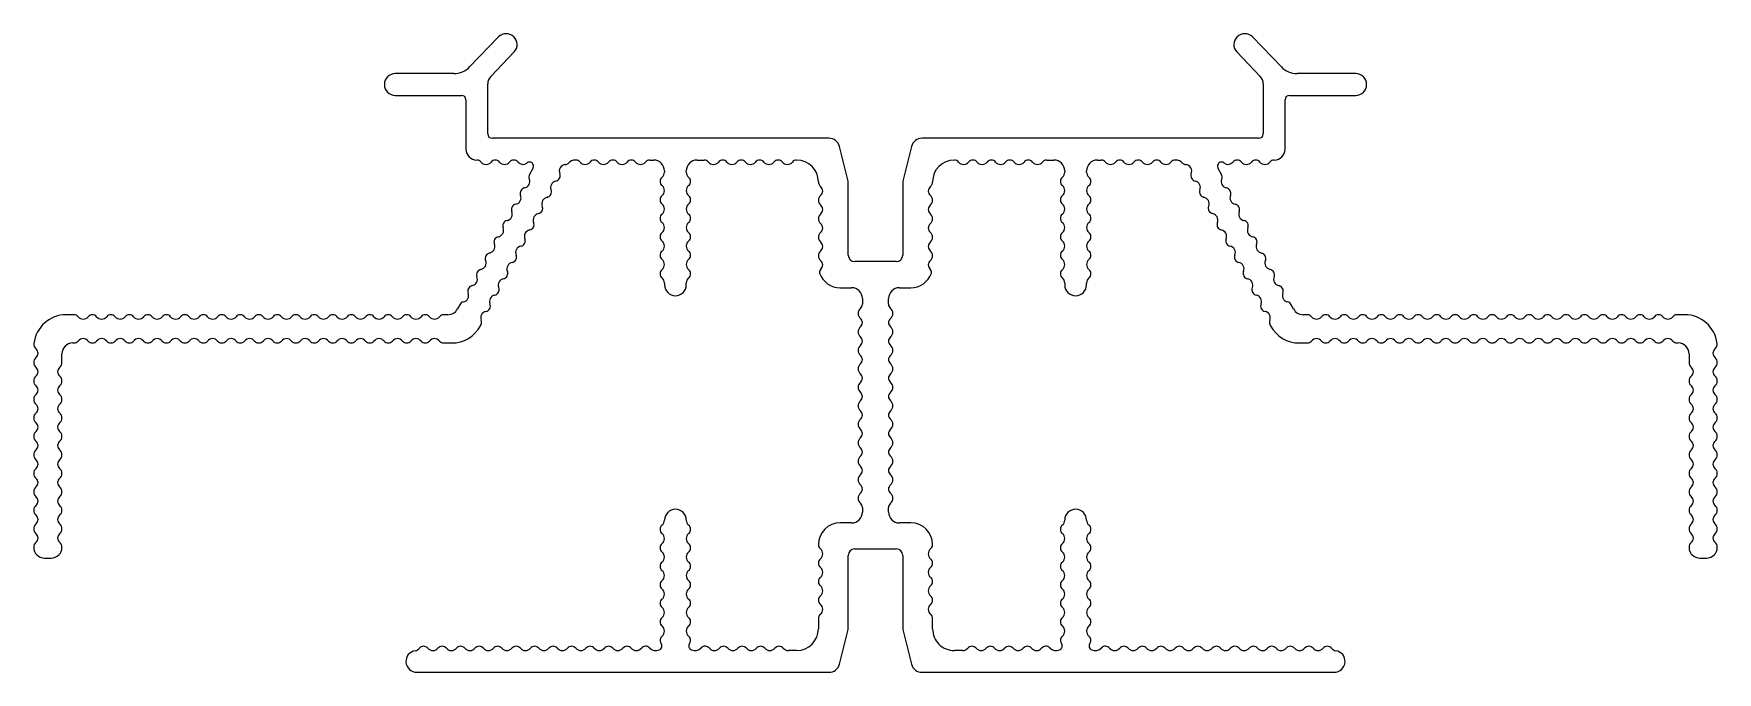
# Model space of a CAD drawing. Extents: x 1.3 to 78.7, y 1.4 to 30.8.
import ezdxf

# ---------------------------------------------------------------- set-up
doc = ezdxf.new("R2010")
doc.units = 0
doc.layers.get('0').update_dxf_attribs({"linetype": 'CONTINUOUS'})

msp = doc.modelspace()

# ---------------------------------------------------------------- linework, layer by layer
for p, q in [((22.639, 30.621), (21.309, 29.241)), ((58.625, 29.241), (57.295, 30.621)), ((22.278, 28.806), (23.356, 29.932)), ((56.577, 29.932), (57.656, 28.806)), ((20.588, 28.935), (17.892, 28.935)), ((62.042, 28.935), (59.345, 28.935)), ((17.892, 27.935), (20.939, 27.935)), ((22.139, 26.162), (22.139, 28.46)), ((57.794, 28.46), (57.794, 26.162)), ((58.994, 27.935), (62.042, 27.935)), ((21.139, 27.735), (21.139, 25.462)), ((58.794, 25.462), (58.794, 27.735)), ((37.826, 25.962), (22.339, 25.962)), ((38.708, 23.998), (38.311, 25.584)), ((41.622, 25.584), (41.226, 23.998)), ((57.594, 25.962), (42.107, 25.962)), ((29.59, 24.962), (29.766, 24.962)), ((31.766, 24.962), (32.091, 24.962)), ((47.842, 24.962), (48.168, 24.962)), ((50.168, 24.962), (50.344, 24.962)), ((24.223, 24.603), (24.062, 24.303)), ((30.266, 24.462), (30.266, 24.407)), ((31.266, 24.407), (31.266, 24.462)), ((48.668, 24.462), (48.668, 24.407)), ((49.668, 24.407), (49.668, 24.462)), ((55.871, 24.303), (55.71, 24.603)), ((38.717, 20.59), (38.717, 23.925)), ((41.217, 23.925), (41.217, 20.59)), ((40.917, 20.29), (39.017, 20.29)), ((30.266, 19.307), (30.266, 19.221)), ((31.266, 19.221), (31.266, 19.307)), ((38.341, 19.09), (38.867, 19.09)), ((39.367, 18.59), (39.367, 18.335)), ((40.567, 18.335), (40.567, 18.59)), ((41.067, 19.09), (41.592, 19.09)), ((48.668, 19.307), (48.668, 19.221)), ((49.668, 19.221), (49.668, 19.307)), ((3.117, 17.849), (2.767, 17.849)), ((20.306, 17.849), (20.117, 17.849)), ((20.852, 18.309), (20.746, 18.113)), ((59.187, 18.113), (59.082, 18.309)), ((59.816, 17.849), (59.628, 17.849)), ((77.167, 17.849), (76.816, 17.849)), ((21.807, 17.341), (21.829, 17.381)), ((58.104, 17.381), (58.126, 17.341)), ((3.067, 16.549), (3.117, 16.549)), ((20.117, 16.549), (20.485, 16.549)), ((59.448, 16.549), (59.816, 16.549)), ((76.816, 16.549), (76.867, 16.549)), ((2.567, 15.654), (2.567, 16.049)), ((77.367, 16.049), (77.367, 15.654)), ((39.367, 8.985), (39.367, 8.777)), ((40.567, 8.777), (40.567, 8.985)), ((38.867, 8.277), (38.341, 8.277)), ((41.592, 8.277), (41.067, 8.277)), ((39.017, 7.077), (40.917, 7.077)), ((1.767, 6.654), (2.067, 6.654)), ((38.717, 3.442), (38.717, 6.777)), ((41.217, 6.777), (41.217, 3.442)), ((77.867, 6.654), (78.167, 6.654)), ((37.341, 3.877), (37.341, 3.405)), ((42.592, 3.405), (42.592, 3.877)), ((38.311, 1.784), (38.708, 3.369)), ((41.226, 3.369), (41.622, 1.784)), ((36.341, 2.405), (35.96, 2.405)), ((43.974, 2.405), (43.592, 2.405)), ((18.88, 1.405), (37.826, 1.405)), ((42.107, 1.405), (61.054, 1.405))]:
    msp.add_line(p, q)
for centre, radius, start, end in [((22.997, 30.276), 0.497, 316.24884, 136.05607), ((56.937, 30.276), 0.497, 43.94393, 223.75116), ((17.892, 28.435), 0.5, 90, 180), ((20.588, 29.935), 1, 270, 316.05607), ((22.639, 28.46), 0.5, 136.24884, 180), ((57.294, 28.46), 0.5, 360, 43.75116), ((59.345, 29.935), 1, 223.94393, 270), ((62.042, 28.435), 0.5, 360, 90), ((17.892, 28.435), 0.5, 180, 270), ((20.939, 27.735), 0.2, 0, 90), ((58.994, 27.735), 0.2, 90, 180), ((62.042, 28.435), 0.5, 270, 0), ((22.339, 26.162), 0.2, 180, 270), ((37.826, 25.462), 0.5, 14.03624, 90), ((42.107, 25.462), 0.5, 90, 165.96376), ((57.594, 26.162), 0.2, 270, 360), ((21.639, 25.462), 0.5, 180, 270), ((21.639, 24.711), 0.252, 39.59775, 90), ((22.064, 25.062), 0.3, 219.59775, 320.40225), ((22.489, 24.711), 0.252, 39.59775, 140.40225), ((22.914, 25.062), 0.3, 219.59775, 320.40225), ((23.339, 24.711), 0.252, 39.59775, 140.40225), ((23.764, 25.062), 0.3, 219.59775, 308.74959), ((24.065, 24.688), 0.18, 331.82071, 128.74959), ((25.688, 24.95), 0.2, 274.89504, 315.8039), ((26.19, 24.462), 0.5, 90, 135.8039), ((26.19, 24.711), 0.252, 39.59775, 90), ((26.615, 25.062), 0.3, 219.59775, 320.40225), ((27.04, 24.711), 0.252, 39.59775, 140.40225), ((27.465, 25.062), 0.3, 219.59775, 320.40225), ((27.89, 24.711), 0.252, 39.59775, 140.40225), ((28.315, 25.062), 0.3, 219.59775, 320.40225), ((28.74, 24.711), 0.252, 39.59775, 140.40225), ((29.165, 25.062), 0.3, 219.59775, 320.40225), ((29.59, 24.711), 0.252, 90, 140.40225), ((29.766, 24.462), 0.5, 360, 90), ((31.766, 24.462), 0.5, 90, 180), ((32.091, 24.711), 0.252, 39.59775, 90), ((32.516, 25.062), 0.3, 219.59775, 320.40225), ((32.941, 24.711), 0.252, 39.59775, 140.40225), ((33.366, 25.062), 0.3, 219.59775, 320.40225), ((33.791, 24.711), 0.252, 39.59775, 140.40225), ((34.216, 25.062), 0.3, 219.59775, 320.40225), ((34.641, 24.711), 0.252, 39.59775, 140.40225), ((35.066, 25.062), 0.3, 219.59775, 320.40225), ((35.491, 24.711), 0.252, 39.59775, 140.40225), ((35.916, 25.062), 0.3, 219.59775, 320.40225), ((36.341, 24.711), 0.252, 90, 140.40225), ((36.341, 23.962), 1, 360, 90), ((43.592, 23.962), 1, 90, 180), ((43.592, 24.711), 0.252, 39.59775, 90), ((44.017, 25.062), 0.3, 219.59775, 320.40225), ((44.442, 24.711), 0.252, 39.59775, 140.40225), ((44.867, 25.062), 0.3, 219.59775, 320.40225), ((45.292, 24.711), 0.252, 39.59775, 140.40225), ((45.717, 25.062), 0.3, 219.59775, 320.40225), ((46.142, 24.711), 0.252, 39.59775, 140.40225), ((46.567, 25.062), 0.3, 219.59775, 320.40225), ((46.992, 24.711), 0.252, 39.59775, 140.40225), ((47.417, 25.062), 0.3, 219.59775, 320.40225), ((47.842, 24.711), 0.252, 90, 140.40225), ((48.168, 24.462), 0.5, 360, 90), ((50.168, 24.462), 0.5, 90, 180), ((50.344, 24.711), 0.252, 39.59775, 90), ((50.769, 25.062), 0.3, 219.59775, 320.40225), ((51.194, 24.711), 0.252, 39.59775, 140.40225), ((51.619, 25.062), 0.3, 219.59775, 320.40225), ((52.044, 24.711), 0.252, 39.59775, 140.40225), ((52.469, 25.062), 0.3, 219.59775, 320.40225), ((52.894, 24.711), 0.252, 39.59775, 140.40225), ((53.319, 25.062), 0.3, 219.59775, 320.40225), ((53.744, 24.711), 0.252, 90, 140.40225), ((53.744, 24.462), 0.5, 44.1961, 90), ((54.246, 24.95), 0.2, 224.1961, 265.10496), ((55.869, 24.688), 0.18, 51.25041, 208.17929), ((56.169, 25.062), 0.3, 231.25041, 320.40225), ((56.594, 24.711), 0.252, 39.59775, 140.40225), ((57.019, 25.062), 0.3, 219.59775, 320.40225), ((57.444, 24.711), 0.252, 39.59775, 140.40225), ((57.869, 25.062), 0.3, 219.59775, 320.40225), ((58.294, 24.711), 0.252, 90, 140.40225), ((58.294, 25.462), 0.5, 270, 0), ((23.774, 23.975), 0.3, 281.41775, 22.22225), ((24.284, 24.184), 0.252, 151.82071, 202.22225), ((25.329, 23.703), 0.3, 101.41775, 202.22225), ((25.22, 24.243), 0.252, 281.41775, 22.22225), ((25.731, 24.452), 0.3, 94.89504, 202.22225), ((30.317, 23.982), 0.252, 129.59775, 230.40225), ((29.966, 24.407), 0.3, 309.59775, 0), ((31.566, 24.407), 0.3, 180, 230.40225), ((31.214, 23.982), 0.252, 309.59775, 50.40225), ((38.417, 23.925), 0.3, 360, 14.03624), ((41.517, 23.925), 0.3, 165.96376, 180), ((48.72, 23.982), 0.252, 129.59775, 230.40225), ((48.368, 24.407), 0.3, 309.59775, 0), ((49.968, 24.407), 0.3, 180, 230.40225), ((49.617, 23.982), 0.252, 309.59775, 50.40225), ((54.203, 24.452), 0.3, 337.77775, 85.10496), ((54.714, 24.243), 0.252, 157.77775, 258.58225), ((54.604, 23.703), 0.3, 337.77775, 78.58225), ((56.16, 23.975), 0.3, 157.77775, 258.58225), ((55.65, 24.184), 0.252, 337.77775, 28.17929), ((23.372, 23.226), 0.3, 281.41775, 22.22225), ((23.883, 23.434), 0.252, 101.41775, 202.22225), ((24.928, 22.954), 0.3, 101.41775, 202.22225), ((24.819, 23.494), 0.252, 281.41775, 22.22225), ((30.317, 23.132), 0.252, 129.59775, 230.40225), ((29.966, 23.557), 0.3, 309.59775, 50.40225), ((31.566, 23.557), 0.3, 129.59775, 230.40225), ((31.214, 23.132), 0.252, 309.59775, 50.40225), ((37.641, 23.962), 0.3, 180, 230.40225), ((37.641, 23.112), 0.3, 129.59775, 230.40225), ((37.29, 23.537), 0.252, 309.59775, 50.40225), ((42.644, 23.537), 0.252, 129.59775, 230.40225), ((42.292, 23.962), 0.3, 309.59775, 360), ((42.292, 23.112), 0.3, 309.59775, 50.40225), ((48.72, 23.132), 0.252, 129.59775, 230.40225), ((48.368, 23.557), 0.3, 309.59775, 50.40225), ((49.968, 23.557), 0.3, 129.59775, 230.40225), ((49.617, 23.132), 0.252, 309.59775, 50.40225), ((55.115, 23.494), 0.252, 157.77775, 258.58225), ((55.006, 22.954), 0.3, 337.77775, 78.58225), ((56.051, 23.434), 0.252, 337.77775, 78.58225), ((56.562, 23.226), 0.3, 157.77775, 258.58225), ((22.971, 22.477), 0.3, 281.41775, 22.22225), ((23.481, 22.685), 0.252, 101.41775, 202.22225), ((24.527, 22.204), 0.3, 101.41775, 202.22225), ((24.417, 22.745), 0.252, 281.41775, 22.22225), ((30.317, 22.282), 0.252, 129.59775, 230.40225), ((29.966, 22.707), 0.3, 309.59775, 50.40225), ((31.566, 22.707), 0.3, 129.59775, 230.40225), ((31.214, 22.282), 0.252, 309.59775, 50.40225), ((37.641, 22.262), 0.3, 129.59775, 230.40225), ((37.29, 22.687), 0.252, 309.59775, 50.40225), ((42.644, 22.687), 0.252, 129.59775, 230.40225), ((42.292, 22.262), 0.3, 309.59775, 50.40225), ((48.72, 22.282), 0.252, 129.59775, 230.40225), ((48.368, 22.707), 0.3, 309.59775, 50.40225), ((49.968, 22.707), 0.3, 129.59775, 230.40225), ((49.617, 22.282), 0.252, 309.59775, 50.40225), ((55.516, 22.745), 0.252, 157.77775, 258.58225), ((55.407, 22.204), 0.3, 337.77775, 78.58225), ((56.452, 22.685), 0.252, 337.77775, 78.58225), ((56.963, 22.477), 0.3, 157.77775, 258.58225), ((22.569, 21.727), 0.3, 281.41775, 22.22225), ((23.08, 21.936), 0.252, 101.41775, 202.22225), ((24.125, 21.455), 0.3, 101.41775, 202.22225), ((24.016, 21.996), 0.252, 281.41775, 22.22225), ((29.966, 21.857), 0.3, 309.59775, 50.40225), ((31.566, 21.857), 0.3, 129.59775, 230.40225), ((37.29, 21.837), 0.252, 309.59775, 50.40225), ((42.644, 21.837), 0.252, 129.59775, 230.40225), ((48.368, 21.857), 0.3, 309.59775, 50.40225), ((49.968, 21.857), 0.3, 129.59775, 230.40225), ((55.918, 21.996), 0.252, 157.77775, 258.58225), ((55.809, 21.455), 0.3, 337.77775, 78.58225), ((56.854, 21.936), 0.252, 337.77775, 78.58225), ((57.364, 21.727), 0.3, 157.77775, 258.58225), ((22.168, 20.978), 0.3, 281.41775, 22.22225), ((22.679, 21.187), 0.252, 101.41775, 202.22225), ((23.724, 20.706), 0.3, 101.41775, 202.22225), ((23.615, 21.246), 0.252, 281.41775, 22.22225), ((30.317, 21.432), 0.252, 129.59775, 230.40225), ((29.966, 21.007), 0.3, 309.59775, 50.40225), ((31.566, 21.007), 0.3, 129.59775, 230.40225), ((31.214, 21.432), 0.252, 309.59775, 50.40225), ((37.641, 21.412), 0.3, 129.59775, 230.40225), ((37.29, 20.987), 0.252, 309.59775, 50.40225), ((42.644, 20.987), 0.252, 129.59775, 230.40225), ((42.292, 21.412), 0.3, 309.59775, 50.40225), ((48.72, 21.432), 0.252, 129.59775, 230.40225), ((48.368, 21.007), 0.3, 309.59775, 50.40225), ((49.968, 21.007), 0.3, 129.59775, 230.40225), ((49.617, 21.432), 0.252, 309.59775, 50.40225), ((56.319, 21.246), 0.252, 157.77775, 258.58225), ((56.21, 20.706), 0.3, 337.77775, 78.58225), ((57.255, 21.187), 0.252, 337.77775, 78.58225), ((57.766, 20.978), 0.3, 157.77775, 258.58225), ((21.767, 20.229), 0.3, 281.41775, 22.22225), ((22.277, 20.437), 0.252, 101.41775, 202.22225), ((23.322, 19.957), 0.3, 101.41775, 202.22225), ((23.213, 20.497), 0.252, 281.41775, 22.22225), ((30.317, 20.582), 0.252, 129.59775, 230.40225), ((29.966, 20.157), 0.3, 309.59775, 50.40225), ((31.566, 20.157), 0.3, 129.59775, 230.40225), ((31.214, 20.582), 0.252, 309.59775, 50.40225), ((37.641, 20.562), 0.3, 129.59775, 230.40225), ((37.29, 20.137), 0.252, 309.59775, 50.40225), ((39.017, 20.59), 0.3, 180, 270), ((40.917, 20.59), 0.3, 270, 360), ((42.644, 20.137), 0.252, 129.59775, 230.40225), ((42.292, 20.562), 0.3, 309.59775, 50.40225), ((48.72, 20.582), 0.252, 129.59775, 230.40225), ((48.368, 20.157), 0.3, 309.59775, 50.40225), ((49.968, 20.157), 0.3, 129.59775, 230.40225), ((49.617, 20.582), 0.252, 309.59775, 50.40225), ((56.721, 20.497), 0.252, 157.77775, 258.58225), ((56.611, 19.957), 0.3, 337.77775, 78.58225), ((57.657, 20.437), 0.252, 337.77775, 78.58225), ((58.167, 20.229), 0.3, 157.77775, 258.58225), ((21.365, 19.48), 0.3, 281.41775, 22.22225), ((21.876, 19.688), 0.252, 101.41775, 202.22225), ((22.921, 19.207), 0.3, 101.41775, 202.22225), ((22.812, 19.748), 0.252, 281.41775, 22.22225), ((30.317, 19.732), 0.252, 129.59775, 230.40225), ((29.966, 19.307), 0.3, 0, 50.40225), ((31.566, 19.307), 0.3, 129.59775, 180), ((31.214, 19.732), 0.252, 309.59775, 50.40225), ((37.558, 19.813), 0.169, 129.59775, 199.45828), ((38.341, 20.09), 1, 199.45829, 270), ((41.592, 20.09), 1, 270, 340.54171), ((42.376, 19.813), 0.169, 340.54171, 50.40225), ((48.72, 19.732), 0.252, 129.59775, 230.40225), ((48.368, 19.307), 0.3, 0, 50.40225), ((49.968, 19.307), 0.3, 129.59775, 180), ((49.617, 19.732), 0.252, 309.59775, 50.40225), ((57.122, 19.748), 0.252, 157.77775, 258.58225), ((57.013, 19.207), 0.3, 337.77775, 78.58225), ((58.058, 19.688), 0.252, 337.77775, 78.58225), ((58.569, 19.48), 0.3, 157.77775, 258.58225), ((20.964, 18.73), 0.3, 281.34261, 22.22225), ((21.474, 18.939), 0.252, 101.41775, 202.22225), ((22.52, 18.458), 0.3, 101.41775, 202.22225), ((22.41, 18.999), 0.252, 281.41775, 22.22225), ((30.766, 19.221), 0.5, 180, 0), ((38.867, 18.59), 0.5, 360, 90), ((41.067, 18.59), 0.5, 90, 180), ((49.168, 19.221), 0.5, 180, 0), ((57.523, 18.999), 0.252, 157.77775, 258.58225), ((57.414, 18.458), 0.3, 337.77775, 78.58225), ((58.459, 18.939), 0.252, 337.77775, 78.58225), ((58.97, 18.73), 0.3, 157.77775, 258.65739), ((2.767, 16.349), 1.5, 90, 172.95813), ((3.117, 17.598), 0.252, 39.59775, 90), ((3.967, 17.598), 0.252, 39.59775, 140.40225), ((4.817, 17.598), 0.252, 39.59775, 140.40225), ((5.667, 17.598), 0.252, 39.59775, 140.40225), ((6.517, 17.598), 0.252, 39.59775, 140.40225), ((7.367, 17.598), 0.252, 39.59775, 140.40225), ((8.217, 17.598), 0.252, 39.59775, 140.40225), ((9.067, 17.598), 0.252, 39.59775, 140.40225), ((9.917, 17.598), 0.252, 39.59775, 140.40225), ((10.767, 17.598), 0.252, 39.59775, 140.40225), ((11.617, 17.598), 0.252, 39.59775, 140.40225), ((12.467, 17.598), 0.252, 39.59775, 140.40225), ((13.317, 17.598), 0.252, 39.59775, 140.40225), ((14.167, 17.598), 0.252, 39.59775, 140.40225), ((15.017, 17.598), 0.252, 39.59775, 140.40225), ((15.867, 17.598), 0.252, 39.59775, 140.40225), ((16.717, 17.598), 0.252, 39.59775, 140.40225), ((17.567, 17.598), 0.252, 39.59775, 140.40225), ((18.417, 17.598), 0.252, 39.59775, 140.40225), ((19.267, 17.598), 0.252, 39.59775, 140.40225), ((20.117, 17.598), 0.252, 90, 140.40225), ((20.306, 18.349), 0.5, 270, 331.82071), ((21.072, 18.191), 0.25, 101.34261, 151.82071), ((22.118, 17.709), 0.3, 101.41775, 202.22225), ((22.009, 18.249), 0.252, 281.41775, 22.22225), ((39.467, 17.91), 0.3, 129.59775, 230.40225), ((39.115, 18.335), 0.252, 309.59775, 0), ((40.818, 18.335), 0.252, 180, 230.40225), ((40.467, 17.91), 0.3, 309.59775, 50.40225), ((57.925, 18.249), 0.252, 157.77775, 258.58225), ((57.816, 17.709), 0.3, 337.77775, 78.58225), ((58.862, 18.191), 0.25, 28.17929, 78.65739), ((59.628, 18.349), 0.5, 208.17929, 270), ((59.816, 17.598), 0.252, 39.59775, 90), ((60.666, 17.598), 0.252, 39.59775, 140.40225), ((61.516, 17.598), 0.252, 39.59775, 140.40225), ((62.366, 17.598), 0.252, 39.59775, 140.40225), ((63.216, 17.598), 0.252, 39.59775, 140.40225), ((64.066, 17.598), 0.252, 39.59775, 140.40225), ((64.916, 17.598), 0.252, 39.59775, 140.40225), ((65.766, 17.598), 0.252, 39.59775, 140.40225), ((66.616, 17.598), 0.252, 39.59775, 140.40225), ((67.466, 17.598), 0.252, 39.59775, 140.40225), ((68.316, 17.598), 0.252, 39.59775, 140.40225), ((69.166, 17.598), 0.252, 39.59775, 140.40225), ((70.016, 17.598), 0.252, 39.59775, 140.40225), ((70.866, 17.598), 0.252, 39.59775, 140.40225), ((71.716, 17.598), 0.252, 39.59775, 140.40225), ((72.566, 17.598), 0.252, 39.59775, 140.40225), ((73.416, 17.598), 0.252, 39.59775, 140.40225), ((74.266, 17.598), 0.252, 39.59775, 140.40225), ((75.116, 17.598), 0.252, 39.59775, 140.40225), ((75.966, 17.598), 0.252, 39.59775, 140.40225), ((76.816, 17.598), 0.252, 90, 140.40225), ((77.167, 16.349), 1.5, 7.04187, 90), ((3.542, 17.949), 0.3, 219.59775, 320.40225), ((4.392, 17.949), 0.3, 219.59775, 320.40225), ((5.242, 17.949), 0.3, 219.59775, 320.40225), ((6.092, 17.949), 0.3, 219.59775, 320.40225), ((6.942, 17.949), 0.3, 219.59775, 320.40225), ((7.792, 17.949), 0.3, 219.59775, 320.40225), ((8.642, 17.949), 0.3, 219.59775, 320.40225), ((9.492, 17.949), 0.3, 219.59775, 320.40225), ((10.342, 17.949), 0.3, 219.59775, 320.40225), ((11.192, 17.949), 0.3, 219.59775, 320.40225), ((12.042, 17.949), 0.3, 219.59775, 320.40225), ((12.892, 17.949), 0.3, 219.59775, 320.40225), ((13.742, 17.949), 0.3, 219.59775, 320.40225), ((14.592, 17.949), 0.3, 219.59775, 320.40225), ((15.442, 17.949), 0.3, 219.59775, 320.40225), ((16.292, 17.949), 0.3, 219.59775, 320.40225), ((17.142, 17.949), 0.3, 219.59775, 320.40225), ((17.992, 17.949), 0.3, 219.59775, 320.40225), ((18.842, 17.949), 0.3, 219.59775, 320.40225), ((19.692, 17.949), 0.3, 219.59775, 320.40225), ((20.485, 18.049), 1.5, 270, 331.82071), ((21.608, 17.5), 0.252, 331.82071, 22.22225), ((39.467, 17.06), 0.3, 129.59775, 230.40225), ((39.115, 17.485), 0.252, 309.59775, 50.40225), ((40.818, 17.485), 0.252, 129.59775, 230.40225), ((40.467, 17.06), 0.3, 309.59775, 50.40225), ((58.326, 17.5), 0.252, 157.77775, 208.17929), ((59.448, 18.049), 1.5, 208.17929, 270), ((60.241, 17.949), 0.3, 219.59775, 320.40225), ((61.091, 17.949), 0.3, 219.59775, 320.40225), ((61.941, 17.949), 0.3, 219.59775, 320.40225), ((62.791, 17.949), 0.3, 219.59775, 320.40225), ((63.641, 17.949), 0.3, 219.59775, 320.40225), ((64.491, 17.949), 0.3, 219.59775, 320.40225), ((65.341, 17.949), 0.3, 219.59775, 320.40225), ((66.191, 17.949), 0.3, 219.59775, 320.40225), ((67.041, 17.949), 0.3, 219.59775, 320.40225), ((67.891, 17.949), 0.3, 219.59775, 320.40225), ((68.741, 17.949), 0.3, 219.59775, 320.40225), ((69.591, 17.949), 0.3, 219.59775, 320.40225), ((70.441, 17.949), 0.3, 219.59775, 320.40225), ((71.291, 17.949), 0.3, 219.59775, 320.40225), ((72.141, 17.949), 0.3, 219.59775, 320.40225), ((72.991, 17.949), 0.3, 219.59775, 320.40225), ((73.841, 17.949), 0.3, 219.59775, 320.40225), ((74.691, 17.949), 0.3, 219.59775, 320.40225), ((75.541, 17.949), 0.3, 219.59775, 320.40225), ((76.391, 17.949), 0.3, 219.59775, 320.40225), ((1.576, 16.496), 0.3, 172.95813, 229.1709), ((1.215, 16.079), 0.252, 309.59775, 49.1709), ((3.067, 16.049), 0.5, 90, 180), ((3.117, 16.801), 0.252, 270, 320.40225), ((3.542, 16.449), 0.3, 39.59775, 140.40225), ((3.967, 16.801), 0.252, 219.59775, 320.40225), ((4.392, 16.449), 0.3, 39.59775, 140.40225), ((4.817, 16.801), 0.252, 219.59775, 320.40225), ((5.242, 16.449), 0.3, 39.59775, 140.40225), ((5.667, 16.801), 0.252, 219.59775, 320.40225), ((6.092, 16.449), 0.3, 39.59775, 140.40225), ((6.517, 16.801), 0.252, 219.59775, 320.40225), ((6.942, 16.449), 0.3, 39.59775, 140.40225), ((7.367, 16.801), 0.252, 219.59775, 320.40225), ((7.792, 16.449), 0.3, 39.59775, 140.40225), ((8.217, 16.801), 0.252, 219.59775, 320.40225), ((8.642, 16.449), 0.3, 39.59775, 140.40225), ((9.067, 16.801), 0.252, 219.59775, 320.40225), ((9.492, 16.449), 0.3, 39.59775, 140.40225), ((9.917, 16.801), 0.252, 219.59775, 320.40225), ((10.342, 16.449), 0.3, 39.59775, 140.40225), ((10.767, 16.801), 0.252, 219.59775, 320.40225), ((11.192, 16.449), 0.3, 39.59775, 140.40225), ((11.617, 16.801), 0.252, 219.59775, 320.40225), ((12.042, 16.449), 0.3, 39.59775, 140.40225), ((12.467, 16.801), 0.252, 219.59775, 320.40225), ((12.892, 16.449), 0.3, 39.59775, 140.40225), ((13.317, 16.801), 0.252, 219.59775, 320.40225), ((13.742, 16.449), 0.3, 39.59775, 140.40225), ((14.167, 16.801), 0.252, 219.59775, 320.40225), ((14.592, 16.449), 0.3, 39.59775, 140.40225), ((15.017, 16.801), 0.252, 219.59775, 320.40225), ((15.442, 16.449), 0.3, 39.59775, 140.40225), ((15.867, 16.801), 0.252, 219.59775, 320.40225), ((16.292, 16.449), 0.3, 39.59775, 140.40225), ((16.717, 16.801), 0.252, 219.59775, 320.40225), ((17.142, 16.449), 0.3, 39.59775, 140.40225), ((17.567, 16.801), 0.252, 219.59775, 320.40225), ((17.992, 16.449), 0.3, 39.59775, 140.40225), ((18.417, 16.801), 0.252, 219.59775, 320.40225), ((18.842, 16.449), 0.3, 39.59775, 140.40225), ((19.267, 16.801), 0.252, 219.59775, 320.40225), ((19.692, 16.449), 0.3, 39.59775, 140.40225), ((20.117, 16.801), 0.252, 219.59775, 270), ((39.467, 16.21), 0.3, 129.59775, 230.40225), ((39.115, 16.635), 0.252, 309.59775, 50.40225), ((40.818, 16.635), 0.252, 129.59775, 230.40225), ((40.467, 16.21), 0.3, 309.59775, 50.40225), ((59.816, 16.801), 0.252, 270, 320.40225), ((60.241, 16.449), 0.3, 39.59775, 140.40225), ((60.666, 16.801), 0.252, 219.59775, 320.40225), ((61.091, 16.449), 0.3, 39.59775, 140.40225), ((61.516, 16.801), 0.252, 219.59775, 320.40225), ((61.941, 16.449), 0.3, 39.59775, 140.40225), ((62.366, 16.801), 0.252, 219.59775, 320.40225), ((62.791, 16.449), 0.3, 39.59775, 140.40225), ((63.216, 16.801), 0.252, 219.59775, 320.40225), ((63.641, 16.449), 0.3, 39.59775, 140.40225), ((64.066, 16.801), 0.252, 219.59775, 320.40225), ((64.491, 16.449), 0.3, 39.59775, 140.40225), ((64.916, 16.801), 0.252, 219.59775, 320.40225), ((65.341, 16.449), 0.3, 39.59775, 140.40225), ((65.766, 16.801), 0.252, 219.59775, 320.40225), ((66.191, 16.449), 0.3, 39.59775, 140.40225), ((66.616, 16.801), 0.252, 219.59775, 320.40225), ((67.041, 16.449), 0.3, 39.59775, 140.40225), ((67.466, 16.801), 0.252, 219.59775, 320.40225), ((67.891, 16.449), 0.3, 39.59775, 140.40225), ((68.316, 16.801), 0.252, 219.59775, 320.40225), ((68.741, 16.449), 0.3, 39.59775, 140.40225), ((69.166, 16.801), 0.252, 219.59775, 320.40225), ((69.591, 16.449), 0.3, 39.59775, 140.40225), ((70.016, 16.801), 0.252, 219.59775, 320.40225), ((70.441, 16.449), 0.3, 39.59775, 140.40225), ((70.866, 16.801), 0.252, 219.59775, 320.40225), ((71.291, 16.449), 0.3, 39.59775, 140.40225), ((71.716, 16.801), 0.252, 219.59775, 320.40225), ((72.141, 16.449), 0.3, 39.59775, 140.40225), ((72.566, 16.801), 0.252, 219.59775, 320.40225), ((72.991, 16.449), 0.3, 39.59775, 140.40225), ((73.416, 16.801), 0.252, 219.59775, 320.40225), ((73.841, 16.449), 0.3, 39.59775, 140.40225), ((74.266, 16.801), 0.252, 219.59775, 320.40225), ((74.691, 16.449), 0.3, 39.59775, 140.40225), ((75.116, 16.801), 0.252, 219.59775, 320.40225), ((75.541, 16.449), 0.3, 39.59775, 140.40225), ((75.966, 16.801), 0.252, 219.59775, 320.40225), ((76.391, 16.449), 0.3, 39.59775, 140.40225), ((76.816, 16.801), 0.252, 219.59775, 270), ((76.867, 16.049), 0.5, 360, 90), ((78.719, 16.079), 0.252, 130.8291, 230.40225), ((78.358, 16.496), 0.3, 310.8291, 7.04187), ((1.567, 15.654), 0.3, 129.59775, 230.40225), ((2.267, 15.654), 0.3, 309.59775, 360), ((39.467, 15.36), 0.3, 129.59775, 230.40225), ((39.115, 15.785), 0.252, 309.59775, 50.40225), ((40.818, 15.785), 0.252, 129.59775, 230.40225), ((40.467, 15.36), 0.3, 309.59775, 50.40225), ((77.667, 15.654), 0.3, 180, 230.40225), ((78.367, 15.654), 0.3, 309.59775, 50.40225), ((1.567, 14.804), 0.3, 129.59775, 230.40225), ((1.215, 15.229), 0.252, 309.59775, 50.40225), ((2.618, 15.229), 0.252, 129.59775, 230.40225), ((2.267, 14.804), 0.3, 309.59775, 50.40225), ((39.467, 14.51), 0.3, 129.59775, 230.40225), ((39.115, 14.935), 0.252, 309.59775, 50.40225), ((40.818, 14.935), 0.252, 129.59775, 230.40225), ((40.467, 14.51), 0.3, 309.59775, 50.40225), ((77.667, 14.804), 0.3, 129.59775, 230.40225), ((77.316, 15.229), 0.252, 309.59775, 50.40225), ((78.719, 15.229), 0.252, 129.59775, 230.40225), ((78.367, 14.804), 0.3, 309.59775, 50.40225), ((1.567, 13.954), 0.3, 129.59775, 230.40225), ((1.215, 14.379), 0.252, 309.59775, 50.40225), ((2.618, 14.379), 0.252, 129.59775, 230.40225), ((2.267, 13.954), 0.3, 309.59775, 50.40225), ((39.115, 14.085), 0.252, 309.59775, 50.40225), ((40.818, 14.085), 0.252, 129.59775, 230.40225), ((77.667, 13.954), 0.3, 129.59775, 230.40225), ((77.316, 14.379), 0.252, 309.59775, 50.40225), ((78.719, 14.379), 0.252, 129.59775, 230.40225), ((78.367, 13.954), 0.3, 309.59775, 50.40225), ((1.567, 13.104), 0.3, 129.59775, 230.40225), ((1.215, 13.529), 0.252, 309.59775, 50.40225), ((2.618, 13.529), 0.252, 129.59775, 230.40225), ((2.267, 13.104), 0.3, 309.59775, 50.40225), ((39.467, 13.66), 0.3, 129.59775, 230.40225), ((39.115, 13.235), 0.252, 309.59775, 50.40225), ((40.818, 13.235), 0.252, 129.59775, 230.40225), ((40.467, 13.66), 0.3, 309.59775, 50.40225), ((77.667, 13.104), 0.3, 129.59775, 230.40225), ((77.316, 13.529), 0.252, 309.59775, 50.40225), ((78.719, 13.529), 0.252, 129.59775, 230.40225), ((78.367, 13.104), 0.3, 309.59775, 50.40225), ((1.567, 12.254), 0.3, 129.59775, 230.40225), ((1.215, 12.679), 0.252, 309.59775, 50.40225), ((2.618, 12.679), 0.252, 129.59775, 230.40225), ((2.267, 12.254), 0.3, 309.59775, 50.40225), ((39.467, 12.81), 0.3, 129.59775, 230.40225), ((39.115, 12.385), 0.252, 309.59775, 50.40225), ((40.818, 12.385), 0.252, 129.59775, 230.40225), ((40.467, 12.81), 0.3, 309.59775, 50.40225), ((77.667, 12.254), 0.3, 129.59775, 230.40225), ((77.316, 12.679), 0.252, 309.59775, 50.40225), ((78.719, 12.679), 0.252, 129.59775, 230.40225), ((78.367, 12.254), 0.3, 309.59775, 50.40225), ((1.567, 11.404), 0.3, 129.59775, 230.40225), ((1.215, 11.829), 0.252, 309.59775, 50.40225), ((2.618, 11.829), 0.252, 129.59775, 230.40225), ((2.267, 11.404), 0.3, 309.59775, 50.40225), ((39.467, 11.96), 0.3, 129.59775, 230.40225), ((39.115, 11.535), 0.252, 309.59775, 50.40225), ((40.818, 11.535), 0.252, 129.59775, 230.40225), ((40.467, 11.96), 0.3, 309.59775, 50.40225), ((77.667, 11.404), 0.3, 129.59775, 230.40225), ((77.316, 11.829), 0.252, 309.59775, 50.40225), ((78.719, 11.829), 0.252, 129.59775, 230.40225), ((78.367, 11.404), 0.3, 309.59775, 50.40225), ((1.215, 10.979), 0.252, 309.59775, 50.40225), ((2.618, 10.979), 0.252, 129.59775, 230.40225), ((39.467, 11.11), 0.3, 129.59775, 230.40225), ((39.115, 10.685), 0.252, 309.59775, 50.40225), ((40.818, 10.685), 0.252, 129.59775, 230.40225), ((40.467, 11.11), 0.3, 309.59775, 50.40225), ((77.316, 10.979), 0.252, 309.59775, 50.40225), ((78.719, 10.979), 0.252, 129.59775, 230.40225), ((1.567, 10.554), 0.3, 129.59775, 230.40225), ((1.215, 10.129), 0.252, 309.59775, 50.40225), ((2.618, 10.129), 0.252, 129.59775, 230.40225), ((2.267, 10.554), 0.3, 309.59775, 50.40225), ((39.467, 10.26), 0.3, 129.59775, 230.40225), ((40.467, 10.26), 0.3, 309.59775, 50.40225), ((77.667, 10.554), 0.3, 129.59775, 230.40225), ((77.316, 10.129), 0.252, 309.59775, 50.40225), ((78.719, 10.129), 0.252, 129.59775, 230.40225), ((78.367, 10.554), 0.3, 309.59775, 50.40225), ((1.567, 9.704), 0.3, 129.59775, 230.40225), ((1.215, 9.279), 0.252, 309.59775, 50.40225), ((2.618, 9.279), 0.252, 129.59775, 230.40225), ((2.267, 9.704), 0.3, 309.59775, 50.40225), ((39.467, 9.41), 0.3, 129.59775, 230.40225), ((39.115, 9.835), 0.252, 309.59775, 50.40225), ((40.818, 9.835), 0.252, 129.59775, 230.40225), ((40.467, 9.41), 0.3, 309.59775, 50.40225), ((77.667, 9.704), 0.3, 129.59775, 230.40225), ((77.316, 9.279), 0.252, 309.59775, 50.40225), ((78.719, 9.279), 0.252, 129.59775, 230.40225), ((78.367, 9.704), 0.3, 309.59775, 50.40225), ((1.567, 8.854), 0.3, 129.59775, 230.40225), ((1.215, 8.429), 0.252, 309.59775, 50.40225), ((2.618, 8.429), 0.252, 129.59775, 230.40225), ((2.267, 8.854), 0.3, 309.59775, 50.40225), ((30.766, 8.405), 0.5, 0, 180), ((38.867, 8.777), 0.5, 270, 0), ((39.115, 8.985), 0.252, 360, 50.40225), ((40.818, 8.985), 0.252, 129.59775, 180), ((41.067, 8.777), 0.5, 180, 270), ((49.168, 8.405), 0.5, 0, 180), ((77.667, 8.854), 0.3, 129.59775, 230.40225), ((77.316, 8.429), 0.252, 309.59775, 50.40225), ((78.719, 8.429), 0.252, 129.59775, 230.40225), ((78.367, 8.854), 0.3, 309.59775, 50.40225), ((1.567, 8.004), 0.3, 129.59775, 230.40225), ((1.215, 7.579), 0.252, 309.59775, 50.40225), ((2.618, 7.579), 0.252, 129.59775, 230.40225), ((2.267, 8.004), 0.3, 309.59775, 50.40225), ((30.317, 7.98), 0.252, 129.59775, 230.40225), ((29.966, 8.405), 0.3, 309.59775, 360), ((29.966, 7.555), 0.3, 309.59775, 50.40225), ((31.566, 8.405), 0.3, 180, 230.40225), ((31.566, 7.555), 0.3, 129.59775, 230.40225), ((31.214, 7.98), 0.252, 309.59775, 50.40225), ((38.341, 7.277), 1, 90, 180), ((41.592, 7.277), 1, 0, 90), ((48.72, 7.98), 0.252, 129.59775, 230.40225), ((48.368, 8.405), 0.3, 309.59775, 360), ((48.368, 7.555), 0.3, 309.59775, 50.40225), ((49.968, 8.405), 0.3, 180, 230.40225), ((49.968, 7.555), 0.3, 129.59775, 230.40225), ((49.617, 7.98), 0.252, 309.59775, 50.40225), ((77.667, 8.004), 0.3, 129.59775, 230.40225), ((77.316, 7.579), 0.252, 309.59775, 50.40225), ((78.719, 7.579), 0.252, 129.59775, 230.40225), ((78.367, 8.004), 0.3, 309.59775, 50.40225), ((1.567, 7.154), 0.3, 129.59775, 180), ((1.767, 7.154), 0.5, 180, 270), ((2.067, 7.154), 0.5, 270, 0), ((2.267, 7.154), 0.3, 360, 50.40225), ((30.317, 7.13), 0.252, 129.59775, 230.40225), ((31.214, 7.13), 0.252, 309.59775, 50.40225), ((37.593, 7.277), 0.252, 180, 230.40225), ((37.241, 6.852), 0.3, 309.59775, 50.40225), ((39.017, 6.777), 0.3, 90, 180), ((40.917, 6.777), 0.3, 360, 90), ((42.692, 6.852), 0.3, 129.59775, 230.40225), ((42.341, 7.277), 0.252, 309.59775, 0), ((48.72, 7.13), 0.252, 129.59775, 230.40225), ((49.617, 7.13), 0.252, 309.59775, 50.40225), ((77.667, 7.154), 0.3, 129.59775, 180), ((77.867, 7.154), 0.5, 180, 270), ((78.167, 7.154), 0.5, 270, 0), ((78.367, 7.154), 0.3, 0, 50.40225), ((30.317, 6.28), 0.252, 129.59775, 230.40225), ((29.966, 6.705), 0.3, 309.59775, 50.40225), ((31.566, 6.705), 0.3, 129.59775, 230.40225), ((31.214, 6.28), 0.252, 309.59775, 50.40225), ((37.593, 6.427), 0.252, 129.59775, 230.40225), ((37.241, 6.002), 0.3, 309.59775, 50.40225), ((42.692, 6.002), 0.3, 129.59775, 230.40225), ((42.341, 6.427), 0.252, 309.59775, 50.40225), ((48.72, 6.28), 0.252, 129.59775, 230.40225), ((48.368, 6.705), 0.3, 309.59775, 50.40225), ((49.968, 6.705), 0.3, 129.59775, 230.40225), ((49.617, 6.28), 0.252, 309.59775, 50.40225), ((30.317, 5.43), 0.252, 129.59775, 230.40225), ((29.966, 5.855), 0.3, 309.59775, 50.40225), ((31.566, 5.855), 0.3, 129.59775, 230.40225), ((31.214, 5.43), 0.252, 309.59775, 50.40225), ((37.593, 5.577), 0.252, 129.59775, 230.40225), ((42.341, 5.577), 0.252, 309.59775, 50.40225), ((48.72, 5.43), 0.252, 129.59775, 230.40225), ((48.368, 5.855), 0.3, 309.59775, 50.40225), ((49.968, 5.855), 0.3, 129.59775, 230.40225), ((49.617, 5.43), 0.252, 309.59775, 50.40225), ((30.317, 4.58), 0.252, 129.59775, 230.40225), ((29.966, 5.005), 0.3, 309.59775, 50.40225), ((31.566, 5.005), 0.3, 129.59775, 230.40225), ((31.214, 4.58), 0.252, 309.59775, 50.40225), ((37.593, 4.727), 0.252, 129.59775, 230.40225), ((37.241, 5.152), 0.3, 309.59775, 50.40225), ((42.692, 5.152), 0.3, 129.59775, 230.40225), ((42.341, 4.727), 0.252, 309.59775, 50.40225), ((48.72, 4.58), 0.252, 129.59775, 230.40225), ((48.368, 5.005), 0.3, 309.59775, 50.40225), ((49.968, 5.005), 0.3, 129.59775, 230.40225), ((49.617, 4.58), 0.252, 309.59775, 50.40225), ((30.317, 3.73), 0.252, 129.59775, 230.40225), ((29.966, 4.155), 0.3, 309.59775, 50.40225), ((31.566, 4.155), 0.3, 129.59775, 230.40225), ((31.214, 3.73), 0.252, 309.59775, 50.40225), ((37.593, 3.877), 0.252, 129.59775, 180), ((37.241, 4.302), 0.3, 309.59775, 50.40225), ((42.692, 4.302), 0.3, 129.59775, 230.40225), ((42.341, 3.877), 0.252, 360, 50.40225), ((48.72, 3.73), 0.252, 129.59775, 230.40225), ((48.368, 4.155), 0.3, 309.59775, 50.40225), ((49.968, 4.155), 0.3, 129.59775, 230.40225), ((49.617, 3.73), 0.252, 309.59775, 50.40225), ((29.966, 3.305), 0.3, 309.59775, 50.40225), ((31.566, 3.305), 0.3, 129.59775, 230.40225), ((36.341, 3.405), 1, 270, 0), ((38.417, 3.442), 0.3, 345.96376, 0), ((41.517, 3.442), 0.3, 180, 194.03624), ((43.589, 3.402), 0.997, 179.83189, 270.16786), ((48.368, 3.305), 0.3, 309.59775, 50.40225), ((49.968, 3.305), 0.3, 129.59775, 230.40225), ((18.88, 1.905), 0.5, 98.30786, 270), ((18.765, 2.696), 0.3, 278.30786, 321.52501), ((19.196, 2.353), 0.252, 39.59775, 141.52501), ((19.621, 2.705), 0.3, 219.59775, 320.40225), ((20.046, 2.353), 0.252, 39.59775, 140.40225), ((20.471, 2.705), 0.3, 219.59775, 320.40225), ((20.896, 2.353), 0.252, 39.59775, 140.40225), ((21.321, 2.705), 0.3, 219.59775, 320.40225), ((21.746, 2.353), 0.252, 39.59775, 140.40225), ((22.171, 2.705), 0.3, 219.59775, 320.40225), ((22.596, 2.353), 0.252, 39.59775, 140.40225), ((23.021, 2.705), 0.3, 219.59775, 320.40225), ((23.446, 2.353), 0.252, 39.59775, 140.40225), ((23.871, 2.705), 0.3, 219.59775, 320.40225), ((24.296, 2.353), 0.252, 39.59775, 140.40225), ((24.721, 2.705), 0.3, 219.59775, 320.40225), ((25.146, 2.353), 0.252, 39.59775, 140.40225), ((25.571, 2.705), 0.3, 219.59775, 320.40225), ((25.996, 2.353), 0.252, 39.59775, 140.40225), ((26.421, 2.705), 0.3, 219.59775, 320.40225), ((26.846, 2.353), 0.252, 39.59775, 140.40225), ((27.271, 2.705), 0.3, 219.59775, 320.40225), ((27.696, 2.353), 0.252, 39.59775, 140.40225), ((28.121, 2.705), 0.3, 219.59775, 320.40225), ((28.546, 2.353), 0.252, 39.59775, 140.40225), ((28.971, 2.705), 0.3, 219.59775, 320.40225), ((29.396, 2.353), 0.252, 43.92631, 140.40225), ((29.866, 2.805), 0.4, 223.92631, 293.78469), ((29.946, 2.622), 0.2, 293.78469, 34.77728), ((30.317, 2.88), 0.252, 129.59775, 214.77728), ((31.214, 2.88), 0.252, 325.22272, 50.40225), ((31.585, 2.622), 0.2, 145.22272, 246.21531), ((31.666, 2.805), 0.4, 246.21531, 316.07369), ((32.135, 2.353), 0.252, 39.59775, 136.07369), ((32.56, 2.705), 0.3, 219.59775, 320.40225), ((32.985, 2.353), 0.252, 39.59775, 140.40225), ((33.41, 2.705), 0.3, 219.59775, 320.40225), ((33.835, 2.353), 0.252, 39.59775, 140.40225), ((34.26, 2.705), 0.3, 219.59775, 320.40225), ((34.685, 2.353), 0.252, 39.59775, 140.40225), ((35.11, 2.705), 0.3, 219.59775, 320.40225), ((35.535, 2.353), 0.252, 39.59775, 140.40225), ((35.96, 2.705), 0.3, 219.59775, 270), ((43.974, 2.705), 0.3, 270.00248, 320.40136), ((44.399, 2.353), 0.252, 39.59775, 140.40225), ((44.824, 2.705), 0.3, 219.59775, 320.40225), ((45.249, 2.353), 0.252, 39.59775, 140.40225), ((45.674, 2.705), 0.3, 219.59775, 320.40225), ((46.099, 2.353), 0.252, 39.59775, 140.40225), ((46.524, 2.705), 0.3, 219.59775, 320.40225), ((46.949, 2.353), 0.252, 39.59775, 140.40225), ((47.374, 2.705), 0.3, 219.59775, 320.40225), ((47.799, 2.353), 0.252, 43.92631, 140.40225), ((48.268, 2.805), 0.4, 223.92631, 293.78469), ((48.349, 2.622), 0.2, 293.78469, 34.77728), ((48.72, 2.88), 0.252, 129.59775, 214.77728), ((49.617, 2.88), 0.252, 325.22272, 50.40225), ((49.987, 2.622), 0.2, 145.22272, 246.21531), ((50.068, 2.805), 0.4, 246.21531, 316.07369), ((50.537, 2.353), 0.252, 39.59775, 136.07369), ((50.962, 2.705), 0.3, 219.59775, 320.40225), ((51.387, 2.353), 0.252, 39.59775, 140.40225), ((51.812, 2.705), 0.3, 219.59775, 320.40225), ((52.237, 2.353), 0.252, 39.59775, 140.40225), ((52.662, 2.705), 0.3, 219.59775, 320.40225), ((53.087, 2.353), 0.252, 39.59775, 140.40225), ((53.512, 2.705), 0.3, 219.59775, 320.40225), ((53.937, 2.353), 0.252, 39.59775, 140.40225), ((54.362, 2.705), 0.3, 219.59775, 320.40225), ((54.787, 2.353), 0.252, 39.59775, 140.40225), ((55.212, 2.705), 0.3, 219.59775, 320.40225), ((55.637, 2.353), 0.252, 39.59775, 140.40225), ((56.062, 2.705), 0.3, 219.59775, 320.40225), ((56.487, 2.353), 0.252, 39.59775, 140.40225), ((56.912, 2.705), 0.3, 219.59775, 320.40225), ((57.337, 2.353), 0.252, 39.59775, 140.40225), ((57.762, 2.705), 0.3, 219.59775, 320.40225), ((58.187, 2.353), 0.252, 39.59775, 140.40225), ((58.612, 2.705), 0.3, 219.59775, 320.40225), ((59.037, 2.353), 0.252, 39.59775, 140.40225), ((59.462, 2.705), 0.3, 219.59775, 320.40225), ((59.887, 2.353), 0.252, 39.59775, 140.40225), ((60.312, 2.705), 0.3, 219.59775, 320.40225), ((60.737, 2.353), 0.252, 38.47499, 140.40225), ((61.169, 2.696), 0.3, 218.47499, 261.69214), ((61.054, 1.905), 0.5, 270, 81.69214), ((37.826, 1.905), 0.5, 270, 345.96376), ((42.107, 1.905), 0.5, 194.03624, 270)]:
    msp.add_arc(centre, radius, start, end)

doc.saveas('drawing.dxf')
